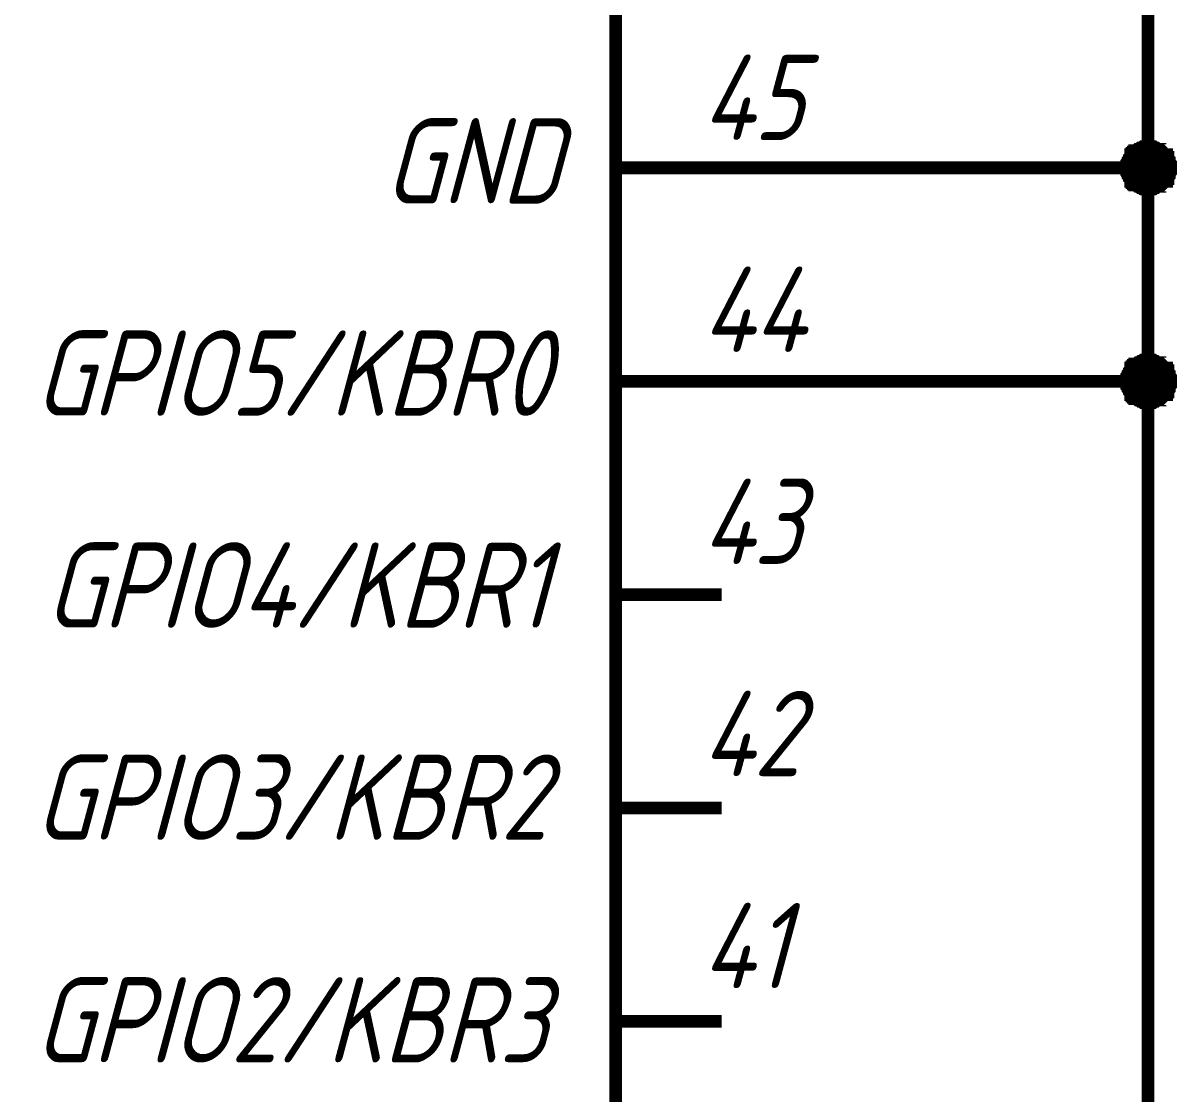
# Paper-space layout 'Layout1' of a CAD drawing. Extents: x -1 to 840, y -1 to 593.
# Drawn here: x 629.32 to 656.38, y 354.28 to 379.38 of the extents above; entities that cross this region are included whole.
import ezdxf

# ---------------------------------------------------------------- set-up
doc = ezdxf.new("R2010")
doc.units = 0
doc.header["$MEASUREMENT"] = 0
doc.layers.add('Sheet', color=255, linetype='CONTINUOUS')
doc.styles.add('GOST type A0', font='', dxfattribs={"oblique": 15, "height": 3.5})
doc.styles.get('GOST type A0').set_extended_font_data('GOST type A')

psp = doc.layouts.get("Layout1")

# ---------------------------------------------------------------- linework, layer by layer
at = {"layer": 'Sheet', "color": 7, "const_width": 0.3}
psp.add_lwpolyline([(585.728, 496.002), (643.213, 496.002), (643.213, 321.002), (585.728, 321.002), (585.728, 496.002)], close=True, dxfattribs=at)
at = {"layer": 'Sheet', "color": 7}
for points, const_width in [([(645.698, 380.993), (655.698, 380.993), (655.698, 375.991)], 0.3), ([(655.201, 375.991), (655.201, 376.022), (655.201, 376.053), (655.201, 376.053), (655.201, 376.084), (655.201, 376.115), (655.232, 376.146), (655.232, 376.177), (655.232, 376.177), (655.263, 376.208), (655.263, 376.239), (655.263, 376.239), (655.294, 376.27), (655.294, 376.301), (655.325, 376.301), (655.325, 376.333), (655.356, 376.333), (655.356, 376.364), (655.387, 376.364), (655.387, 376.395), (655.418, 376.395), (655.449, 376.426), (655.449, 376.426), (655.48, 376.426), (655.511, 376.457), (655.511, 376.457), (655.542, 376.457), (655.574, 376.488), (655.605, 376.488), (655.636, 376.488), (655.636, 376.488), (655.667, 376.488), (655.698, 376.488)], 0.3), ([(655.201, 375.991), (655.201, 376.022), (655.201, 376.053), (655.201, 376.053), (655.201, 376.084), (655.201, 376.115), (655.232, 376.146), (655.232, 376.177), (655.232, 376.177), (655.263, 376.208), (655.263, 376.239), (655.263, 376.239), (655.294, 376.27), (655.294, 376.301), (655.325, 376.301), (655.325, 376.333), (655.356, 376.333), (655.356, 376.364), (655.387, 376.364), (655.387, 376.395), (655.418, 376.395), (655.449, 376.426), (655.449, 376.426), (655.48, 376.426), (655.511, 376.457), (655.511, 376.457), (655.542, 376.457), (655.574, 376.488), (655.605, 376.488), (655.636, 376.488), (655.636, 376.488), (655.667, 376.488), (655.698, 376.488)], 0.3), ([(655.201, 375.991), (655.201, 376.022), (655.201, 376.053), (655.201, 376.053), (655.201, 376.084), (655.201, 376.115), (655.232, 376.146), (655.232, 376.177), (655.232, 376.177), (655.263, 376.208), (655.263, 376.239), (655.263, 376.239), (655.294, 376.27), (655.294, 376.301), (655.325, 376.301), (655.325, 376.333), (655.356, 376.333), (655.356, 376.364), (655.387, 376.364), (655.387, 376.395), (655.418, 376.395), (655.449, 376.426), (655.449, 376.426), (655.48, 376.426), (655.511, 376.457), (655.511, 376.457), (655.542, 376.457), (655.574, 376.488), (655.605, 376.488), (655.636, 376.488), (655.636, 376.488), (655.667, 376.488), (655.698, 376.488)], 0.3), ([(655.201, 375.991), (655.201, 376.022), (655.201, 376.053), (655.201, 376.053), (655.201, 376.084), (655.201, 376.115), (655.232, 376.146), (655.232, 376.177), (655.232, 376.177), (655.263, 376.208), (655.263, 376.239), (655.263, 376.239), (655.294, 376.27), (655.294, 376.301), (655.325, 376.301), (655.325, 376.333), (655.356, 376.333), (655.356, 376.364), (655.387, 376.364), (655.387, 376.395), (655.418, 376.395), (655.449, 376.426), (655.449, 376.426), (655.48, 376.426), (655.511, 376.457), (655.511, 376.457), (655.542, 376.457), (655.574, 376.488), (655.605, 376.488), (655.636, 376.488), (655.636, 376.488), (655.667, 376.488), (655.698, 376.488)], 0.3), ([(655.698, 376.488), (655.698, 376.488)], 0.3), ([(655.698, 376.488), (655.729, 376.488), (655.76, 376.488), (655.76, 376.488), (655.791, 376.488), (655.822, 376.488), (655.853, 376.457), (655.884, 376.457), (655.884, 376.457), (655.915, 376.426), (655.946, 376.426), (655.977, 376.426), (655.977, 376.395), (656.008, 376.395), (656.039, 376.364), (656.039, 376.364), (656.07, 376.333), (656.07, 376.333), (656.101, 376.301), (656.133, 376.301), (656.133, 376.27), (656.133, 376.239), (656.164, 376.239), (656.164, 376.208), (656.195, 376.177), (656.195, 376.177), (656.195, 376.146), (656.195, 376.115), (656.226, 376.084), (656.226, 376.053), (656.226, 376.053), (656.226, 376.022), (656.226, 375.991)], 0.3), ([(655.698, 376.488), (655.698, 376.488)], 0.3), ([(655.698, 376.488), (655.729, 376.488), (655.76, 376.488), (655.76, 376.488), (655.791, 376.488), (655.822, 376.488), (655.853, 376.457), (655.884, 376.457), (655.884, 376.457), (655.915, 376.426), (655.946, 376.426), (655.977, 376.426), (655.977, 376.395), (656.008, 376.395), (656.039, 376.364), (656.039, 376.364), (656.07, 376.333), (656.07, 376.333), (656.101, 376.301), (656.133, 376.301), (656.133, 376.27), (656.133, 376.239), (656.164, 376.239), (656.164, 376.208), (656.195, 376.177), (656.195, 376.177), (656.195, 376.146), (656.195, 376.115), (656.226, 376.084), (656.226, 376.053), (656.226, 376.053), (656.226, 376.022), (656.226, 375.991)], 0.3), ([(655.698, 376.488), (655.698, 376.488)], 0.3), ([(655.698, 376.488), (655.729, 376.488), (655.76, 376.488), (655.76, 376.488), (655.791, 376.488), (655.822, 376.488), (655.853, 376.457), (655.884, 376.457), (655.884, 376.457), (655.915, 376.426), (655.946, 376.426), (655.977, 376.426), (655.977, 376.395), (656.008, 376.395), (656.039, 376.364), (656.039, 376.364), (656.07, 376.333), (656.07, 376.333), (656.101, 376.301), (656.133, 376.301), (656.133, 376.27), (656.133, 376.239), (656.164, 376.239), (656.164, 376.208), (656.195, 376.177), (656.195, 376.177), (656.195, 376.146), (656.195, 376.115), (656.226, 376.084), (656.226, 376.053), (656.226, 376.053), (656.226, 376.022), (656.226, 375.991)], 0.3), ([(655.698, 376.488), (655.698, 376.488)], 0.3), ([(655.698, 376.488), (655.729, 376.488), (655.76, 376.488), (655.76, 376.488), (655.791, 376.488), (655.822, 376.488), (655.853, 376.457), (655.884, 376.457), (655.884, 376.457), (655.915, 376.426), (655.946, 376.426), (655.977, 376.426), (655.977, 376.395), (656.008, 376.395), (656.039, 376.364), (656.039, 376.364), (656.07, 376.333), (656.07, 376.333), (656.101, 376.301), (656.133, 376.301), (656.133, 376.27), (656.133, 376.239), (656.164, 376.239), (656.164, 376.208), (656.195, 376.177), (656.195, 376.177), (656.195, 376.146), (656.195, 376.115), (656.226, 376.084), (656.226, 376.053), (656.226, 376.053), (656.226, 376.022), (656.226, 375.991)], 0.3), ([(655.201, 375.991), (655.201, 376.022), (655.201, 376.053), (655.201, 376.053), (655.201, 376.084), (655.201, 376.115), (655.232, 376.146), (655.232, 376.177), (655.232, 376.177), (655.263, 376.208), (655.263, 376.239), (655.263, 376.239), (655.294, 376.27), (655.294, 376.301), (655.325, 376.301), (655.325, 376.333), (655.356, 376.333), (655.356, 376.364), (655.387, 376.364), (655.387, 376.395), (655.418, 376.395), (655.449, 376.426), (655.449, 376.426), (655.48, 376.426), (655.511, 376.457), (655.511, 376.457), (655.542, 376.457), (655.574, 376.488), (655.605, 376.488), (655.636, 376.488), (655.636, 376.488), (655.667, 376.488), (655.698, 376.488)], 0.0991), ([(655.201, 375.991), (655.201, 376.022), (655.201, 376.053), (655.201, 376.053), (655.201, 376.084), (655.201, 376.115), (655.232, 376.146), (655.232, 376.177), (655.232, 376.177), (655.263, 376.208), (655.263, 376.239), (655.263, 376.239), (655.294, 376.27), (655.294, 376.301), (655.325, 376.301), (655.325, 376.333), (655.356, 376.333), (655.356, 376.364), (655.387, 376.364), (655.387, 376.395), (655.418, 376.395), (655.449, 376.426), (655.449, 376.426), (655.48, 376.426), (655.511, 376.457), (655.511, 376.457), (655.542, 376.457), (655.574, 376.488), (655.605, 376.488), (655.636, 376.488), (655.636, 376.488), (655.667, 376.488), (655.698, 376.488)], 0.0991), ([(655.201, 375.991), (655.201, 376.022), (655.201, 376.053), (655.201, 376.053), (655.201, 376.084), (655.201, 376.115), (655.232, 376.146), (655.232, 376.177), (655.232, 376.177), (655.263, 376.208), (655.263, 376.239), (655.263, 376.239), (655.294, 376.27), (655.294, 376.301), (655.325, 376.301), (655.325, 376.333), (655.356, 376.333), (655.356, 376.364), (655.387, 376.364), (655.387, 376.395), (655.418, 376.395), (655.449, 376.426), (655.449, 376.426), (655.48, 376.426), (655.511, 376.457), (655.511, 376.457), (655.542, 376.457), (655.574, 376.488), (655.605, 376.488), (655.636, 376.488), (655.636, 376.488), (655.667, 376.488), (655.698, 376.488)], 0.0991), ([(655.201, 375.991), (655.201, 376.022), (655.201, 376.053), (655.201, 376.053), (655.201, 376.084), (655.201, 376.115), (655.232, 376.146), (655.232, 376.177), (655.232, 376.177), (655.263, 376.208), (655.263, 376.239), (655.263, 376.239), (655.294, 376.27), (655.294, 376.301), (655.325, 376.301), (655.325, 376.333), (655.356, 376.333), (655.356, 376.364), (655.387, 376.364), (655.387, 376.395), (655.418, 376.395), (655.449, 376.426), (655.449, 376.426), (655.48, 376.426), (655.511, 376.457), (655.511, 376.457), (655.542, 376.457), (655.574, 376.488), (655.605, 376.488), (655.636, 376.488), (655.636, 376.488), (655.667, 376.488), (655.698, 376.488)], 0.0991), ([(655.698, 376.488), (655.698, 376.488)], 0.0991), ([(655.698, 376.488), (655.729, 376.488), (655.76, 376.488), (655.76, 376.488), (655.791, 376.488), (655.822, 376.488), (655.853, 376.457), (655.884, 376.457), (655.884, 376.457), (655.915, 376.426), (655.946, 376.426), (655.977, 376.426), (655.977, 376.395), (656.008, 376.395), (656.039, 376.364), (656.039, 376.364), (656.07, 376.333), (656.07, 376.333), (656.101, 376.301), (656.133, 376.301), (656.133, 376.27), (656.133, 376.239), (656.164, 376.239), (656.164, 376.208), (656.195, 376.177), (656.195, 376.177), (656.195, 376.146), (656.195, 376.115), (656.226, 376.084), (656.226, 376.053), (656.226, 376.053), (656.226, 376.022), (656.226, 375.991)], 0.0991), ([(655.698, 376.488), (655.698, 376.488)], 0.0991), ([(655.698, 376.488), (655.729, 376.488), (655.76, 376.488), (655.76, 376.488), (655.791, 376.488), (655.822, 376.488), (655.853, 376.457), (655.884, 376.457), (655.884, 376.457), (655.915, 376.426), (655.946, 376.426), (655.977, 376.426), (655.977, 376.395), (656.008, 376.395), (656.039, 376.364), (656.039, 376.364), (656.07, 376.333), (656.07, 376.333), (656.101, 376.301), (656.133, 376.301), (656.133, 376.27), (656.133, 376.239), (656.164, 376.239), (656.164, 376.208), (656.195, 376.177), (656.195, 376.177), (656.195, 376.146), (656.195, 376.115), (656.226, 376.084), (656.226, 376.053), (656.226, 376.053), (656.226, 376.022), (656.226, 375.991)], 0.0991), ([(655.698, 376.488), (655.698, 376.488)], 0.0991), ([(655.698, 376.488), (655.729, 376.488), (655.76, 376.488), (655.76, 376.488), (655.791, 376.488), (655.822, 376.488), (655.853, 376.457), (655.884, 376.457), (655.884, 376.457), (655.915, 376.426), (655.946, 376.426), (655.977, 376.426), (655.977, 376.395), (656.008, 376.395), (656.039, 376.364), (656.039, 376.364), (656.07, 376.333), (656.07, 376.333), (656.101, 376.301), (656.133, 376.301), (656.133, 376.27), (656.133, 376.239), (656.164, 376.239), (656.164, 376.208), (656.195, 376.177), (656.195, 376.177), (656.195, 376.146), (656.195, 376.115), (656.226, 376.084), (656.226, 376.053), (656.226, 376.053), (656.226, 376.022), (656.226, 375.991)], 0.0991), ([(655.698, 376.488), (655.698, 376.488)], 0.0991), ([(655.698, 376.488), (655.729, 376.488), (655.76, 376.488), (655.76, 376.488), (655.791, 376.488), (655.822, 376.488), (655.853, 376.457), (655.884, 376.457), (655.884, 376.457), (655.915, 376.426), (655.946, 376.426), (655.977, 376.426), (655.977, 376.395), (656.008, 376.395), (656.039, 376.364), (656.039, 376.364), (656.07, 376.333), (656.07, 376.333), (656.101, 376.301), (656.133, 376.301), (656.133, 376.27), (656.133, 376.239), (656.164, 376.239), (656.164, 376.208), (656.195, 376.177), (656.195, 376.177), (656.195, 376.146), (656.195, 376.115), (656.226, 376.084), (656.226, 376.053), (656.226, 376.053), (656.226, 376.022), (656.226, 375.991)], 0.0991), ([(643.213, 375.991), (645.698, 375.991)], 0.3), ([(655.698, 370.989), (655.698, 375.991), (645.698, 375.991)], 0.3), ([(655.698, 375.494), (655.667, 375.494), (655.636, 375.494), (655.636, 375.494), (655.605, 375.494), (655.574, 375.494), (655.542, 375.525), (655.511, 375.525), (655.511, 375.525), (655.48, 375.556), (655.449, 375.556), (655.449, 375.556), (655.418, 375.587), (655.387, 375.587), (655.387, 375.618), (655.356, 375.618), (655.356, 375.649), (655.325, 375.649), (655.325, 375.68), (655.294, 375.68), (655.294, 375.711), (655.263, 375.742), (655.263, 375.742), (655.263, 375.773), (655.232, 375.804), (655.232, 375.804), (655.232, 375.835), (655.201, 375.867), (655.201, 375.898), (655.201, 375.929), (655.201, 375.929), (655.201, 375.96), (655.201, 375.991)], 0.3), ([(655.201, 375.991), (655.201, 375.991)], 0.3), ([(655.698, 375.494), (655.667, 375.494), (655.636, 375.494), (655.636, 375.494), (655.605, 375.494), (655.574, 375.494), (655.542, 375.525), (655.511, 375.525), (655.511, 375.525), (655.48, 375.556), (655.449, 375.556), (655.449, 375.556), (655.418, 375.587), (655.387, 375.587), (655.387, 375.618), (655.356, 375.618), (655.356, 375.649), (655.325, 375.649), (655.325, 375.68), (655.294, 375.68), (655.294, 375.711), (655.263, 375.742), (655.263, 375.742), (655.263, 375.773), (655.232, 375.804), (655.232, 375.804), (655.232, 375.835), (655.201, 375.867), (655.201, 375.898), (655.201, 375.929), (655.201, 375.929), (655.201, 375.96), (655.201, 375.991)], 0.3), ([(655.201, 375.991), (655.201, 375.991)], 0.3), ([(655.698, 375.494), (655.667, 375.494), (655.636, 375.494), (655.636, 375.494), (655.605, 375.494), (655.574, 375.494), (655.542, 375.525), (655.511, 375.525), (655.511, 375.525), (655.48, 375.556), (655.449, 375.556), (655.449, 375.556), (655.418, 375.587), (655.387, 375.587), (655.387, 375.618), (655.356, 375.618), (655.356, 375.649), (655.325, 375.649), (655.325, 375.68), (655.294, 375.68), (655.294, 375.711), (655.263, 375.742), (655.263, 375.742), (655.263, 375.773), (655.232, 375.804), (655.232, 375.804), (655.232, 375.835), (655.201, 375.867), (655.201, 375.898), (655.201, 375.929), (655.201, 375.929), (655.201, 375.96), (655.201, 375.991)], 0.3), ([(655.201, 375.991), (655.201, 375.991)], 0.3), ([(655.698, 375.494), (655.667, 375.494), (655.636, 375.494), (655.636, 375.494), (655.605, 375.494), (655.574, 375.494), (655.542, 375.525), (655.511, 375.525), (655.511, 375.525), (655.48, 375.556), (655.449, 375.556), (655.449, 375.556), (655.418, 375.587), (655.387, 375.587), (655.387, 375.618), (655.356, 375.618), (655.356, 375.649), (655.325, 375.649), (655.325, 375.68), (655.294, 375.68), (655.294, 375.711), (655.263, 375.742), (655.263, 375.742), (655.263, 375.773), (655.232, 375.804), (655.232, 375.804), (655.232, 375.835), (655.201, 375.867), (655.201, 375.898), (655.201, 375.929), (655.201, 375.929), (655.201, 375.96), (655.201, 375.991)], 0.3), ([(655.201, 375.991), (655.201, 375.991)], 0.3), ([(656.226, 375.991), (656.226, 375.96), (656.226, 375.929), (656.226, 375.929), (656.226, 375.898), (656.195, 375.867), (656.195, 375.835), (656.195, 375.804), (656.195, 375.804), (656.164, 375.773), (656.164, 375.742), (656.133, 375.742), (656.133, 375.711), (656.133, 375.68), (656.101, 375.68), (656.07, 375.649), (656.07, 375.649), (656.039, 375.618), (656.039, 375.618), (656.008, 375.587), (655.977, 375.587), (655.977, 375.556), (655.946, 375.556), (655.915, 375.556), (655.884, 375.525), (655.884, 375.525), (655.853, 375.525), (655.822, 375.494), (655.791, 375.494), (655.76, 375.494), (655.76, 375.494), (655.729, 375.494), (655.698, 375.494)], 0.3), ([(656.226, 375.991), (656.226, 375.96), (656.226, 375.929), (656.226, 375.929), (656.226, 375.898), (656.195, 375.867), (656.195, 375.835), (656.195, 375.804), (656.195, 375.804), (656.164, 375.773), (656.164, 375.742), (656.133, 375.742), (656.133, 375.711), (656.133, 375.68), (656.101, 375.68), (656.07, 375.649), (656.07, 375.649), (656.039, 375.618), (656.039, 375.618), (656.008, 375.587), (655.977, 375.587), (655.977, 375.556), (655.946, 375.556), (655.915, 375.556), (655.884, 375.525), (655.884, 375.525), (655.853, 375.525), (655.822, 375.494), (655.791, 375.494), (655.76, 375.494), (655.76, 375.494), (655.729, 375.494), (655.698, 375.494)], 0.3), ([(656.226, 375.991), (656.226, 375.96), (656.226, 375.929), (656.226, 375.929), (656.226, 375.898), (656.195, 375.867), (656.195, 375.835), (656.195, 375.804), (656.195, 375.804), (656.164, 375.773), (656.164, 375.742), (656.133, 375.742), (656.133, 375.711), (656.133, 375.68), (656.101, 375.68), (656.07, 375.649), (656.07, 375.649), (656.039, 375.618), (656.039, 375.618), (656.008, 375.587), (655.977, 375.587), (655.977, 375.556), (655.946, 375.556), (655.915, 375.556), (655.884, 375.525), (655.884, 375.525), (655.853, 375.525), (655.822, 375.494), (655.791, 375.494), (655.76, 375.494), (655.76, 375.494), (655.729, 375.494), (655.698, 375.494)], 0.3), ([(656.226, 375.991), (656.226, 375.96), (656.226, 375.929), (656.226, 375.929), (656.226, 375.898), (656.195, 375.867), (656.195, 375.835), (656.195, 375.804), (656.195, 375.804), (656.164, 375.773), (656.164, 375.742), (656.133, 375.742), (656.133, 375.711), (656.133, 375.68), (656.101, 375.68), (656.07, 375.649), (656.07, 375.649), (656.039, 375.618), (656.039, 375.618), (656.008, 375.587), (655.977, 375.587), (655.977, 375.556), (655.946, 375.556), (655.915, 375.556), (655.884, 375.525), (655.884, 375.525), (655.853, 375.525), (655.822, 375.494), (655.791, 375.494), (655.76, 375.494), (655.76, 375.494), (655.729, 375.494), (655.698, 375.494)], 0.3), ([(656.226, 375.991), (656.226, 375.991), (656.226, 375.991), (656.226, 375.991), (656.226, 375.991), (656.226, 375.991), (656.226, 375.991), (656.226, 375.991), (656.226, 375.991), (656.226, 375.991), (656.226, 375.991), (656.226, 375.991), (656.226, 375.991), (656.226, 375.991), (656.226, 375.991), (656.226, 375.991), (656.226, 375.991), (656.226, 375.991), (656.226, 375.991), (656.226, 375.991), (656.226, 375.991), (656.226, 375.991), (656.226, 375.991), (656.226, 375.991), (656.226, 375.991), (656.226, 375.991), (656.226, 375.991), (656.226, 375.991), (656.226, 375.991), (656.226, 375.991), (656.226, 375.991), (656.226, 375.991), (656.226, 375.991)], 0.3), ([(656.226, 375.991), (656.226, 375.991)], 0.3), ([(656.226, 375.991), (656.226, 375.991), (656.226, 375.991), (656.226, 375.991), (656.226, 375.991), (656.226, 375.991), (656.226, 375.991), (656.226, 375.991), (656.226, 375.991), (656.226, 375.991), (656.226, 375.991), (656.226, 375.991), (656.226, 375.991), (656.226, 375.991), (656.226, 375.991), (656.226, 375.991), (656.226, 375.991), (656.226, 375.991), (656.226, 375.991), (656.226, 375.991), (656.226, 375.991), (656.226, 375.991), (656.226, 375.991), (656.226, 375.991), (656.226, 375.991), (656.226, 375.991), (656.226, 375.991), (656.226, 375.991), (656.226, 375.991), (656.226, 375.991), (656.226, 375.991), (656.226, 375.991), (656.226, 375.991)], 0.3), ([(656.226, 375.991), (656.226, 375.991)], 0.3), ([(656.226, 375.991), (656.226, 375.991), (656.226, 375.991), (656.226, 375.991), (656.226, 375.991), (656.226, 375.991), (656.226, 375.991), (656.226, 375.991), (656.226, 375.991), (656.226, 375.991), (656.226, 375.991), (656.226, 375.991), (656.226, 375.991), (656.226, 375.991), (656.226, 375.991), (656.226, 375.991), (656.226, 375.991), (656.226, 375.991), (656.226, 375.991), (656.226, 375.991), (656.226, 375.991), (656.226, 375.991), (656.226, 375.991), (656.226, 375.991), (656.226, 375.991), (656.226, 375.991), (656.226, 375.991), (656.226, 375.991), (656.226, 375.991), (656.226, 375.991), (656.226, 375.991), (656.226, 375.991), (656.226, 375.991)], 0.3), ([(656.226, 375.991), (656.226, 375.991)], 0.3), ([(656.226, 375.991), (656.226, 375.991), (656.226, 375.991), (656.226, 375.991), (656.226, 375.991), (656.226, 375.991), (656.226, 375.991), (656.226, 375.991), (656.226, 375.991), (656.226, 375.991), (656.226, 375.991), (656.226, 375.991), (656.226, 375.991), (656.226, 375.991), (656.226, 375.991), (656.226, 375.991), (656.226, 375.991), (656.226, 375.991), (656.226, 375.991), (656.226, 375.991), (656.226, 375.991), (656.226, 375.991), (656.226, 375.991), (656.226, 375.991), (656.226, 375.991), (656.226, 375.991), (656.226, 375.991), (656.226, 375.991), (656.226, 375.991), (656.226, 375.991), (656.226, 375.991), (656.226, 375.991), (656.226, 375.991)], 0.3), ([(656.226, 375.991), (656.226, 375.991)], 0.3), ([(655.698, 375.494), (655.667, 375.494), (655.636, 375.494), (655.636, 375.494), (655.605, 375.494), (655.574, 375.494), (655.542, 375.525), (655.511, 375.525), (655.511, 375.525), (655.48, 375.556), (655.449, 375.556), (655.449, 375.556), (655.418, 375.587), (655.387, 375.587), (655.387, 375.618), (655.356, 375.618), (655.356, 375.649), (655.325, 375.649), (655.325, 375.68), (655.294, 375.68), (655.294, 375.711), (655.263, 375.742), (655.263, 375.742), (655.263, 375.773), (655.232, 375.804), (655.232, 375.804), (655.232, 375.835), (655.201, 375.867), (655.201, 375.898), (655.201, 375.929), (655.201, 375.929), (655.201, 375.96), (655.201, 375.991)], 0.0991), ([(655.201, 375.991), (655.201, 375.991)], 0.0991), ([(655.698, 375.494), (655.667, 375.494), (655.636, 375.494), (655.636, 375.494), (655.605, 375.494), (655.574, 375.494), (655.542, 375.525), (655.511, 375.525), (655.511, 375.525), (655.48, 375.556), (655.449, 375.556), (655.449, 375.556), (655.418, 375.587), (655.387, 375.587), (655.387, 375.618), (655.356, 375.618), (655.356, 375.649), (655.325, 375.649), (655.325, 375.68), (655.294, 375.68), (655.294, 375.711), (655.263, 375.742), (655.263, 375.742), (655.263, 375.773), (655.232, 375.804), (655.232, 375.804), (655.232, 375.835), (655.201, 375.867), (655.201, 375.898), (655.201, 375.929), (655.201, 375.929), (655.201, 375.96), (655.201, 375.991)], 0.0991), ([(655.201, 375.991), (655.201, 375.991)], 0.0991), ([(655.698, 375.494), (655.667, 375.494), (655.636, 375.494), (655.636, 375.494), (655.605, 375.494), (655.574, 375.494), (655.542, 375.525), (655.511, 375.525), (655.511, 375.525), (655.48, 375.556), (655.449, 375.556), (655.449, 375.556), (655.418, 375.587), (655.387, 375.587), (655.387, 375.618), (655.356, 375.618), (655.356, 375.649), (655.325, 375.649), (655.325, 375.68), (655.294, 375.68), (655.294, 375.711), (655.263, 375.742), (655.263, 375.742), (655.263, 375.773), (655.232, 375.804), (655.232, 375.804), (655.232, 375.835), (655.201, 375.867), (655.201, 375.898), (655.201, 375.929), (655.201, 375.929), (655.201, 375.96), (655.201, 375.991)], 0.0991), ([(655.201, 375.991), (655.201, 375.991)], 0.0991), ([(655.698, 375.494), (655.667, 375.494), (655.636, 375.494), (655.636, 375.494), (655.605, 375.494), (655.574, 375.494), (655.542, 375.525), (655.511, 375.525), (655.511, 375.525), (655.48, 375.556), (655.449, 375.556), (655.449, 375.556), (655.418, 375.587), (655.387, 375.587), (655.387, 375.618), (655.356, 375.618), (655.356, 375.649), (655.325, 375.649), (655.325, 375.68), (655.294, 375.68), (655.294, 375.711), (655.263, 375.742), (655.263, 375.742), (655.263, 375.773), (655.232, 375.804), (655.232, 375.804), (655.232, 375.835), (655.201, 375.867), (655.201, 375.898), (655.201, 375.929), (655.201, 375.929), (655.201, 375.96), (655.201, 375.991)], 0.0991), ([(655.201, 375.991), (655.201, 375.991)], 0.0991), ([(656.226, 375.991), (656.226, 375.96), (656.226, 375.929), (656.226, 375.929), (656.226, 375.898), (656.195, 375.867), (656.195, 375.835), (656.195, 375.804), (656.195, 375.804), (656.164, 375.773), (656.164, 375.742), (656.133, 375.742), (656.133, 375.711), (656.133, 375.68), (656.101, 375.68), (656.07, 375.649), (656.07, 375.649), (656.039, 375.618), (656.039, 375.618), (656.008, 375.587), (655.977, 375.587), (655.977, 375.556), (655.946, 375.556), (655.915, 375.556), (655.884, 375.525), (655.884, 375.525), (655.853, 375.525), (655.822, 375.494), (655.791, 375.494), (655.76, 375.494), (655.76, 375.494), (655.729, 375.494), (655.698, 375.494)], 0.0991), ([(656.226, 375.991), (656.226, 375.96), (656.226, 375.929), (656.226, 375.929), (656.226, 375.898), (656.195, 375.867), (656.195, 375.835), (656.195, 375.804), (656.195, 375.804), (656.164, 375.773), (656.164, 375.742), (656.133, 375.742), (656.133, 375.711), (656.133, 375.68), (656.101, 375.68), (656.07, 375.649), (656.07, 375.649), (656.039, 375.618), (656.039, 375.618), (656.008, 375.587), (655.977, 375.587), (655.977, 375.556), (655.946, 375.556), (655.915, 375.556), (655.884, 375.525), (655.884, 375.525), (655.853, 375.525), (655.822, 375.494), (655.791, 375.494), (655.76, 375.494), (655.76, 375.494), (655.729, 375.494), (655.698, 375.494)], 0.0991), ([(656.226, 375.991), (656.226, 375.96), (656.226, 375.929), (656.226, 375.929), (656.226, 375.898), (656.195, 375.867), (656.195, 375.835), (656.195, 375.804), (656.195, 375.804), (656.164, 375.773), (656.164, 375.742), (656.133, 375.742), (656.133, 375.711), (656.133, 375.68), (656.101, 375.68), (656.07, 375.649), (656.07, 375.649), (656.039, 375.618), (656.039, 375.618), (656.008, 375.587), (655.977, 375.587), (655.977, 375.556), (655.946, 375.556), (655.915, 375.556), (655.884, 375.525), (655.884, 375.525), (655.853, 375.525), (655.822, 375.494), (655.791, 375.494), (655.76, 375.494), (655.76, 375.494), (655.729, 375.494), (655.698, 375.494)], 0.0991), ([(656.226, 375.991), (656.226, 375.96), (656.226, 375.929), (656.226, 375.929), (656.226, 375.898), (656.195, 375.867), (656.195, 375.835), (656.195, 375.804), (656.195, 375.804), (656.164, 375.773), (656.164, 375.742), (656.133, 375.742), (656.133, 375.711), (656.133, 375.68), (656.101, 375.68), (656.07, 375.649), (656.07, 375.649), (656.039, 375.618), (656.039, 375.618), (656.008, 375.587), (655.977, 375.587), (655.977, 375.556), (655.946, 375.556), (655.915, 375.556), (655.884, 375.525), (655.884, 375.525), (655.853, 375.525), (655.822, 375.494), (655.791, 375.494), (655.76, 375.494), (655.76, 375.494), (655.729, 375.494), (655.698, 375.494)], 0.0991), ([(656.226, 375.991), (656.226, 375.991), (656.226, 375.991), (656.226, 375.991), (656.226, 375.991), (656.226, 375.991), (656.226, 375.991), (656.226, 375.991), (656.226, 375.991), (656.226, 375.991), (656.226, 375.991), (656.226, 375.991), (656.226, 375.991), (656.226, 375.991), (656.226, 375.991), (656.226, 375.991), (656.226, 375.991), (656.226, 375.991), (656.226, 375.991), (656.226, 375.991), (656.226, 375.991), (656.226, 375.991), (656.226, 375.991), (656.226, 375.991), (656.226, 375.991), (656.226, 375.991), (656.226, 375.991), (656.226, 375.991), (656.226, 375.991), (656.226, 375.991), (656.226, 375.991), (656.226, 375.991), (656.226, 375.991)], 0.0991), ([(656.226, 375.991), (656.226, 375.991)], 0.0991), ([(656.226, 375.991), (656.226, 375.991), (656.226, 375.991), (656.226, 375.991), (656.226, 375.991), (656.226, 375.991), (656.226, 375.991), (656.226, 375.991), (656.226, 375.991), (656.226, 375.991), (656.226, 375.991), (656.226, 375.991), (656.226, 375.991), (656.226, 375.991), (656.226, 375.991), (656.226, 375.991), (656.226, 375.991), (656.226, 375.991), (656.226, 375.991), (656.226, 375.991), (656.226, 375.991), (656.226, 375.991), (656.226, 375.991), (656.226, 375.991), (656.226, 375.991), (656.226, 375.991), (656.226, 375.991), (656.226, 375.991), (656.226, 375.991), (656.226, 375.991), (656.226, 375.991), (656.226, 375.991), (656.226, 375.991)], 0.0991), ([(656.226, 375.991), (656.226, 375.991)], 0.0991), ([(656.226, 375.991), (656.226, 375.991), (656.226, 375.991), (656.226, 375.991), (656.226, 375.991), (656.226, 375.991), (656.226, 375.991), (656.226, 375.991), (656.226, 375.991), (656.226, 375.991), (656.226, 375.991), (656.226, 375.991), (656.226, 375.991), (656.226, 375.991), (656.226, 375.991), (656.226, 375.991), (656.226, 375.991), (656.226, 375.991), (656.226, 375.991), (656.226, 375.991), (656.226, 375.991), (656.226, 375.991), (656.226, 375.991), (656.226, 375.991), (656.226, 375.991), (656.226, 375.991), (656.226, 375.991), (656.226, 375.991), (656.226, 375.991), (656.226, 375.991), (656.226, 375.991), (656.226, 375.991), (656.226, 375.991)], 0.0991), ([(656.226, 375.991), (656.226, 375.991)], 0.0991), ([(656.226, 375.991), (656.226, 375.991), (656.226, 375.991), (656.226, 375.991), (656.226, 375.991), (656.226, 375.991), (656.226, 375.991), (656.226, 375.991), (656.226, 375.991), (656.226, 375.991), (656.226, 375.991), (656.226, 375.991), (656.226, 375.991), (656.226, 375.991), (656.226, 375.991), (656.226, 375.991), (656.226, 375.991), (656.226, 375.991), (656.226, 375.991), (656.226, 375.991), (656.226, 375.991), (656.226, 375.991), (656.226, 375.991), (656.226, 375.991), (656.226, 375.991), (656.226, 375.991), (656.226, 375.991), (656.226, 375.991), (656.226, 375.991), (656.226, 375.991), (656.226, 375.991), (656.226, 375.991), (656.226, 375.991)], 0.0991), ([(656.226, 375.991), (656.226, 375.991)], 0.0991), ([(655.201, 370.989), (655.201, 371.02), (655.201, 371.051), (655.201, 371.051), (655.201, 371.082), (655.201, 371.113), (655.232, 371.144), (655.232, 371.175), (655.232, 371.175), (655.263, 371.207), (655.263, 371.238), (655.263, 371.238), (655.294, 371.269), (655.294, 371.3), (655.325, 371.3), (655.325, 371.331), (655.356, 371.331), (655.356, 371.362), (655.387, 371.362), (655.387, 371.393), (655.418, 371.393), (655.449, 371.424), (655.449, 371.424), (655.48, 371.424), (655.511, 371.455), (655.511, 371.455), (655.542, 371.455), (655.574, 371.486), (655.605, 371.486), (655.636, 371.486), (655.636, 371.486), (655.667, 371.486), (655.698, 371.486)], 0.3), ([(655.201, 370.989), (655.201, 371.02), (655.201, 371.051), (655.201, 371.051), (655.201, 371.082), (655.201, 371.113), (655.232, 371.144), (655.232, 371.175), (655.232, 371.175), (655.263, 371.207), (655.263, 371.238), (655.263, 371.238), (655.294, 371.269), (655.294, 371.3), (655.325, 371.3), (655.325, 371.331), (655.356, 371.331), (655.356, 371.362), (655.387, 371.362), (655.387, 371.393), (655.418, 371.393), (655.449, 371.424), (655.449, 371.424), (655.48, 371.424), (655.511, 371.455), (655.511, 371.455), (655.542, 371.455), (655.574, 371.486), (655.605, 371.486), (655.636, 371.486), (655.636, 371.486), (655.667, 371.486), (655.698, 371.486)], 0.3), ([(655.201, 370.989), (655.201, 371.02), (655.201, 371.051), (655.201, 371.051), (655.201, 371.082), (655.201, 371.113), (655.232, 371.144), (655.232, 371.175), (655.232, 371.175), (655.263, 371.207), (655.263, 371.238), (655.263, 371.238), (655.294, 371.269), (655.294, 371.3), (655.325, 371.3), (655.325, 371.331), (655.356, 371.331), (655.356, 371.362), (655.387, 371.362), (655.387, 371.393), (655.418, 371.393), (655.449, 371.424), (655.449, 371.424), (655.48, 371.424), (655.511, 371.455), (655.511, 371.455), (655.542, 371.455), (655.574, 371.486), (655.605, 371.486), (655.636, 371.486), (655.636, 371.486), (655.667, 371.486), (655.698, 371.486)], 0.3), ([(655.201, 370.989), (655.201, 371.02), (655.201, 371.051), (655.201, 371.051), (655.201, 371.082), (655.201, 371.113), (655.232, 371.144), (655.232, 371.175), (655.232, 371.175), (655.263, 371.207), (655.263, 371.238), (655.263, 371.238), (655.294, 371.269), (655.294, 371.3), (655.325, 371.3), (655.325, 371.331), (655.356, 371.331), (655.356, 371.362), (655.387, 371.362), (655.387, 371.393), (655.418, 371.393), (655.449, 371.424), (655.449, 371.424), (655.48, 371.424), (655.511, 371.455), (655.511, 371.455), (655.542, 371.455), (655.574, 371.486), (655.605, 371.486), (655.636, 371.486), (655.636, 371.486), (655.667, 371.486), (655.698, 371.486)], 0.3), ([(655.201, 370.989), (655.201, 371.02), (655.201, 371.051), (655.201, 371.051), (655.201, 371.082), (655.201, 371.113), (655.232, 371.144), (655.232, 371.175), (655.232, 371.175), (655.263, 371.207), (655.263, 371.238), (655.263, 371.238), (655.294, 371.269), (655.294, 371.3), (655.325, 371.3), (655.325, 371.331), (655.356, 371.331), (655.356, 371.362), (655.387, 371.362), (655.387, 371.393), (655.418, 371.393), (655.449, 371.424), (655.449, 371.424), (655.48, 371.424), (655.511, 371.455), (655.511, 371.455), (655.542, 371.455), (655.574, 371.486), (655.605, 371.486), (655.636, 371.486), (655.636, 371.486), (655.667, 371.486), (655.698, 371.486)], 0.0991), ([(655.201, 370.989), (655.201, 371.02), (655.201, 371.051), (655.201, 371.051), (655.201, 371.082), (655.201, 371.113), (655.232, 371.144), (655.232, 371.175), (655.232, 371.175), (655.263, 371.207), (655.263, 371.238), (655.263, 371.238), (655.294, 371.269), (655.294, 371.3), (655.325, 371.3), (655.325, 371.331), (655.356, 371.331), (655.356, 371.362), (655.387, 371.362), (655.387, 371.393), (655.418, 371.393), (655.449, 371.424), (655.449, 371.424), (655.48, 371.424), (655.511, 371.455), (655.511, 371.455), (655.542, 371.455), (655.574, 371.486), (655.605, 371.486), (655.636, 371.486), (655.636, 371.486), (655.667, 371.486), (655.698, 371.486)], 0.0991), ([(655.201, 370.989), (655.201, 371.02), (655.201, 371.051), (655.201, 371.051), (655.201, 371.082), (655.201, 371.113), (655.232, 371.144), (655.232, 371.175), (655.232, 371.175), (655.263, 371.207), (655.263, 371.238), (655.263, 371.238), (655.294, 371.269), (655.294, 371.3), (655.325, 371.3), (655.325, 371.331), (655.356, 371.331), (655.356, 371.362), (655.387, 371.362), (655.387, 371.393), (655.418, 371.393), (655.449, 371.424), (655.449, 371.424), (655.48, 371.424), (655.511, 371.455), (655.511, 371.455), (655.542, 371.455), (655.574, 371.486), (655.605, 371.486), (655.636, 371.486), (655.636, 371.486), (655.667, 371.486), (655.698, 371.486)], 0.0991), ([(655.201, 370.989), (655.201, 371.02), (655.201, 371.051), (655.201, 371.051), (655.201, 371.082), (655.201, 371.113), (655.232, 371.144), (655.232, 371.175), (655.232, 371.175), (655.263, 371.207), (655.263, 371.238), (655.263, 371.238), (655.294, 371.269), (655.294, 371.3), (655.325, 371.3), (655.325, 371.331), (655.356, 371.331), (655.356, 371.362), (655.387, 371.362), (655.387, 371.393), (655.418, 371.393), (655.449, 371.424), (655.449, 371.424), (655.48, 371.424), (655.511, 371.455), (655.511, 371.455), (655.542, 371.455), (655.574, 371.486), (655.605, 371.486), (655.636, 371.486), (655.636, 371.486), (655.667, 371.486), (655.698, 371.486)], 0.0991), ([(655.698, 371.486), (655.698, 371.486)], 0.3), ([(655.698, 371.486), (655.729, 371.486), (655.76, 371.486), (655.76, 371.486), (655.791, 371.486), (655.822, 371.486), (655.853, 371.455), (655.884, 371.455), (655.884, 371.455), (655.915, 371.424), (655.946, 371.424), (655.977, 371.424), (655.977, 371.393), (656.008, 371.393), (656.039, 371.362), (656.039, 371.362), (656.07, 371.331), (656.07, 371.331), (656.101, 371.3), (656.133, 371.3), (656.133, 371.269), (656.133, 371.238), (656.164, 371.238), (656.164, 371.207), (656.195, 371.175), (656.195, 371.175), (656.195, 371.144), (656.195, 371.113), (656.226, 371.082), (656.226, 371.051), (656.226, 371.051), (656.226, 371.02), (656.226, 370.989)], 0.3), ([(655.698, 371.486), (655.698, 371.486)], 0.3), ([(655.698, 371.486), (655.729, 371.486), (655.76, 371.486), (655.76, 371.486), (655.791, 371.486), (655.822, 371.486), (655.853, 371.455), (655.884, 371.455), (655.884, 371.455), (655.915, 371.424), (655.946, 371.424), (655.977, 371.424), (655.977, 371.393), (656.008, 371.393), (656.039, 371.362), (656.039, 371.362), (656.07, 371.331), (656.07, 371.331), (656.101, 371.3), (656.133, 371.3), (656.133, 371.269), (656.133, 371.238), (656.164, 371.238), (656.164, 371.207), (656.195, 371.175), (656.195, 371.175), (656.195, 371.144), (656.195, 371.113), (656.226, 371.082), (656.226, 371.051), (656.226, 371.051), (656.226, 371.02), (656.226, 370.989)], 0.3), ([(655.698, 371.486), (655.698, 371.486)], 0.3), ([(655.698, 371.486), (655.729, 371.486), (655.76, 371.486), (655.76, 371.486), (655.791, 371.486), (655.822, 371.486), (655.853, 371.455), (655.884, 371.455), (655.884, 371.455), (655.915, 371.424), (655.946, 371.424), (655.977, 371.424), (655.977, 371.393), (656.008, 371.393), (656.039, 371.362), (656.039, 371.362), (656.07, 371.331), (656.07, 371.331), (656.101, 371.3), (656.133, 371.3), (656.133, 371.269), (656.133, 371.238), (656.164, 371.238), (656.164, 371.207), (656.195, 371.175), (656.195, 371.175), (656.195, 371.144), (656.195, 371.113), (656.226, 371.082), (656.226, 371.051), (656.226, 371.051), (656.226, 371.02), (656.226, 370.989)], 0.3), ([(655.698, 371.486), (655.698, 371.486)], 0.3), ([(655.698, 371.486), (655.729, 371.486), (655.76, 371.486), (655.76, 371.486), (655.791, 371.486), (655.822, 371.486), (655.853, 371.455), (655.884, 371.455), (655.884, 371.455), (655.915, 371.424), (655.946, 371.424), (655.977, 371.424), (655.977, 371.393), (656.008, 371.393), (656.039, 371.362), (656.039, 371.362), (656.07, 371.331), (656.07, 371.331), (656.101, 371.3), (656.133, 371.3), (656.133, 371.269), (656.133, 371.238), (656.164, 371.238), (656.164, 371.207), (656.195, 371.175), (656.195, 371.175), (656.195, 371.144), (656.195, 371.113), (656.226, 371.082), (656.226, 371.051), (656.226, 371.051), (656.226, 371.02), (656.226, 370.989)], 0.3), ([(655.698, 371.486), (655.698, 371.486)], 0.0991), ([(655.698, 371.486), (655.729, 371.486), (655.76, 371.486), (655.76, 371.486), (655.791, 371.486), (655.822, 371.486), (655.853, 371.455), (655.884, 371.455), (655.884, 371.455), (655.915, 371.424), (655.946, 371.424), (655.977, 371.424), (655.977, 371.393), (656.008, 371.393), (656.039, 371.362), (656.039, 371.362), (656.07, 371.331), (656.07, 371.331), (656.101, 371.3), (656.133, 371.3), (656.133, 371.269), (656.133, 371.238), (656.164, 371.238), (656.164, 371.207), (656.195, 371.175), (656.195, 371.175), (656.195, 371.144), (656.195, 371.113), (656.226, 371.082), (656.226, 371.051), (656.226, 371.051), (656.226, 371.02), (656.226, 370.989)], 0.0991), ([(655.698, 371.486), (655.698, 371.486)], 0.0991), ([(655.698, 371.486), (655.729, 371.486), (655.76, 371.486), (655.76, 371.486), (655.791, 371.486), (655.822, 371.486), (655.853, 371.455), (655.884, 371.455), (655.884, 371.455), (655.915, 371.424), (655.946, 371.424), (655.977, 371.424), (655.977, 371.393), (656.008, 371.393), (656.039, 371.362), (656.039, 371.362), (656.07, 371.331), (656.07, 371.331), (656.101, 371.3), (656.133, 371.3), (656.133, 371.269), (656.133, 371.238), (656.164, 371.238), (656.164, 371.207), (656.195, 371.175), (656.195, 371.175), (656.195, 371.144), (656.195, 371.113), (656.226, 371.082), (656.226, 371.051), (656.226, 371.051), (656.226, 371.02), (656.226, 370.989)], 0.0991), ([(655.698, 371.486), (655.698, 371.486)], 0.0991), ([(655.698, 371.486), (655.729, 371.486), (655.76, 371.486), (655.76, 371.486), (655.791, 371.486), (655.822, 371.486), (655.853, 371.455), (655.884, 371.455), (655.884, 371.455), (655.915, 371.424), (655.946, 371.424), (655.977, 371.424), (655.977, 371.393), (656.008, 371.393), (656.039, 371.362), (656.039, 371.362), (656.07, 371.331), (656.07, 371.331), (656.101, 371.3), (656.133, 371.3), (656.133, 371.269), (656.133, 371.238), (656.164, 371.238), (656.164, 371.207), (656.195, 371.175), (656.195, 371.175), (656.195, 371.144), (656.195, 371.113), (656.226, 371.082), (656.226, 371.051), (656.226, 371.051), (656.226, 371.02), (656.226, 370.989)], 0.0991), ([(655.698, 371.486), (655.698, 371.486)], 0.0991), ([(655.698, 371.486), (655.729, 371.486), (655.76, 371.486), (655.76, 371.486), (655.791, 371.486), (655.822, 371.486), (655.853, 371.455), (655.884, 371.455), (655.884, 371.455), (655.915, 371.424), (655.946, 371.424), (655.977, 371.424), (655.977, 371.393), (656.008, 371.393), (656.039, 371.362), (656.039, 371.362), (656.07, 371.331), (656.07, 371.331), (656.101, 371.3), (656.133, 371.3), (656.133, 371.269), (656.133, 371.238), (656.164, 371.238), (656.164, 371.207), (656.195, 371.175), (656.195, 371.175), (656.195, 371.144), (656.195, 371.113), (656.226, 371.082), (656.226, 371.051), (656.226, 371.051), (656.226, 371.02), (656.226, 370.989)], 0.0991), ([(643.213, 370.989), (645.698, 370.989)], 0.3), ([(645.698, 370.989), (655.698, 370.989), (655.698, 345.98), (655.698, 316.001)], 0.3), ([(655.698, 370.492), (655.667, 370.492), (655.636, 370.492), (655.636, 370.492), (655.605, 370.492), (655.574, 370.492), (655.542, 370.523), (655.511, 370.523), (655.511, 370.523), (655.48, 370.554), (655.449, 370.554), (655.449, 370.554), (655.418, 370.585), (655.387, 370.585), (655.387, 370.616), (655.356, 370.616), (655.356, 370.647), (655.325, 370.647), (655.325, 370.678), (655.294, 370.678), (655.294, 370.709), (655.263, 370.741), (655.263, 370.741), (655.263, 370.772), (655.232, 370.803), (655.232, 370.803), (655.232, 370.834), (655.201, 370.865), (655.201, 370.896), (655.201, 370.927), (655.201, 370.927), (655.201, 370.958), (655.201, 370.989)], 0.3), ([(655.201, 370.989), (655.201, 370.989)], 0.3), ([(655.698, 370.492), (655.667, 370.492), (655.636, 370.492), (655.636, 370.492), (655.605, 370.492), (655.574, 370.492), (655.542, 370.523), (655.511, 370.523), (655.511, 370.523), (655.48, 370.554), (655.449, 370.554), (655.449, 370.554), (655.418, 370.585), (655.387, 370.585), (655.387, 370.616), (655.356, 370.616), (655.356, 370.647), (655.325, 370.647), (655.325, 370.678), (655.294, 370.678), (655.294, 370.709), (655.263, 370.741), (655.263, 370.741), (655.263, 370.772), (655.232, 370.803), (655.232, 370.803), (655.232, 370.834), (655.201, 370.865), (655.201, 370.896), (655.201, 370.927), (655.201, 370.927), (655.201, 370.958), (655.201, 370.989)], 0.3), ([(655.201, 370.989), (655.201, 370.989)], 0.3), ([(655.698, 370.492), (655.667, 370.492), (655.636, 370.492), (655.636, 370.492), (655.605, 370.492), (655.574, 370.492), (655.542, 370.523), (655.511, 370.523), (655.511, 370.523), (655.48, 370.554), (655.449, 370.554), (655.449, 370.554), (655.418, 370.585), (655.387, 370.585), (655.387, 370.616), (655.356, 370.616), (655.356, 370.647), (655.325, 370.647), (655.325, 370.678), (655.294, 370.678), (655.294, 370.709), (655.263, 370.741), (655.263, 370.741), (655.263, 370.772), (655.232, 370.803), (655.232, 370.803), (655.232, 370.834), (655.201, 370.865), (655.201, 370.896), (655.201, 370.927), (655.201, 370.927), (655.201, 370.958), (655.201, 370.989)], 0.3), ([(655.201, 370.989), (655.201, 370.989)], 0.3), ([(655.698, 370.492), (655.667, 370.492), (655.636, 370.492), (655.636, 370.492), (655.605, 370.492), (655.574, 370.492), (655.542, 370.523), (655.511, 370.523), (655.511, 370.523), (655.48, 370.554), (655.449, 370.554), (655.449, 370.554), (655.418, 370.585), (655.387, 370.585), (655.387, 370.616), (655.356, 370.616), (655.356, 370.647), (655.325, 370.647), (655.325, 370.678), (655.294, 370.678), (655.294, 370.709), (655.263, 370.741), (655.263, 370.741), (655.263, 370.772), (655.232, 370.803), (655.232, 370.803), (655.232, 370.834), (655.201, 370.865), (655.201, 370.896), (655.201, 370.927), (655.201, 370.927), (655.201, 370.958), (655.201, 370.989)], 0.3), ([(655.201, 370.989), (655.201, 370.989)], 0.3), ([(655.698, 370.492), (655.667, 370.492), (655.636, 370.492), (655.636, 370.492), (655.605, 370.492), (655.574, 370.492), (655.542, 370.523), (655.511, 370.523), (655.511, 370.523), (655.48, 370.554), (655.449, 370.554), (655.449, 370.554), (655.418, 370.585), (655.387, 370.585), (655.387, 370.616), (655.356, 370.616), (655.356, 370.647), (655.325, 370.647), (655.325, 370.678), (655.294, 370.678), (655.294, 370.709), (655.263, 370.741), (655.263, 370.741), (655.263, 370.772), (655.232, 370.803), (655.232, 370.803), (655.232, 370.834), (655.201, 370.865), (655.201, 370.896), (655.201, 370.927), (655.201, 370.927), (655.201, 370.958), (655.201, 370.989)], 0.0991), ([(655.201, 370.989), (655.201, 370.989)], 0.0991), ([(655.698, 370.492), (655.667, 370.492), (655.636, 370.492), (655.636, 370.492), (655.605, 370.492), (655.574, 370.492), (655.542, 370.523), (655.511, 370.523), (655.511, 370.523), (655.48, 370.554), (655.449, 370.554), (655.449, 370.554), (655.418, 370.585), (655.387, 370.585), (655.387, 370.616), (655.356, 370.616), (655.356, 370.647), (655.325, 370.647), (655.325, 370.678), (655.294, 370.678), (655.294, 370.709), (655.263, 370.741), (655.263, 370.741), (655.263, 370.772), (655.232, 370.803), (655.232, 370.803), (655.232, 370.834), (655.201, 370.865), (655.201, 370.896), (655.201, 370.927), (655.201, 370.927), (655.201, 370.958), (655.201, 370.989)], 0.0991), ([(655.201, 370.989), (655.201, 370.989)], 0.0991), ([(655.698, 370.492), (655.667, 370.492), (655.636, 370.492), (655.636, 370.492), (655.605, 370.492), (655.574, 370.492), (655.542, 370.523), (655.511, 370.523), (655.511, 370.523), (655.48, 370.554), (655.449, 370.554), (655.449, 370.554), (655.418, 370.585), (655.387, 370.585), (655.387, 370.616), (655.356, 370.616), (655.356, 370.647), (655.325, 370.647), (655.325, 370.678), (655.294, 370.678), (655.294, 370.709), (655.263, 370.741), (655.263, 370.741), (655.263, 370.772), (655.232, 370.803), (655.232, 370.803), (655.232, 370.834), (655.201, 370.865), (655.201, 370.896), (655.201, 370.927), (655.201, 370.927), (655.201, 370.958), (655.201, 370.989)], 0.0991), ([(655.201, 370.989), (655.201, 370.989)], 0.0991), ([(655.698, 370.492), (655.667, 370.492), (655.636, 370.492), (655.636, 370.492), (655.605, 370.492), (655.574, 370.492), (655.542, 370.523), (655.511, 370.523), (655.511, 370.523), (655.48, 370.554), (655.449, 370.554), (655.449, 370.554), (655.418, 370.585), (655.387, 370.585), (655.387, 370.616), (655.356, 370.616), (655.356, 370.647), (655.325, 370.647), (655.325, 370.678), (655.294, 370.678), (655.294, 370.709), (655.263, 370.741), (655.263, 370.741), (655.263, 370.772), (655.232, 370.803), (655.232, 370.803), (655.232, 370.834), (655.201, 370.865), (655.201, 370.896), (655.201, 370.927), (655.201, 370.927), (655.201, 370.958), (655.201, 370.989)], 0.0991), ([(655.201, 370.989), (655.201, 370.989)], 0.0991), ([(656.226, 370.989), (656.226, 370.958), (656.226, 370.927), (656.226, 370.927), (656.226, 370.896), (656.195, 370.865), (656.195, 370.834), (656.195, 370.803), (656.195, 370.803), (656.164, 370.772), (656.164, 370.741), (656.133, 370.741), (656.133, 370.709), (656.133, 370.678), (656.101, 370.678), (656.07, 370.647), (656.07, 370.647), (656.039, 370.616), (656.039, 370.616), (656.008, 370.585), (655.977, 370.585), (655.977, 370.554), (655.946, 370.554), (655.915, 370.554), (655.884, 370.523), (655.884, 370.523), (655.853, 370.523), (655.822, 370.492), (655.791, 370.492), (655.76, 370.492), (655.76, 370.492), (655.729, 370.492), (655.698, 370.492)], 0.3), ([(656.226, 370.989), (656.226, 370.958), (656.226, 370.927), (656.226, 370.927), (656.226, 370.896), (656.195, 370.865), (656.195, 370.834), (656.195, 370.803), (656.195, 370.803), (656.164, 370.772), (656.164, 370.741), (656.133, 370.741), (656.133, 370.709), (656.133, 370.678), (656.101, 370.678), (656.07, 370.647), (656.07, 370.647), (656.039, 370.616), (656.039, 370.616), (656.008, 370.585), (655.977, 370.585), (655.977, 370.554), (655.946, 370.554), (655.915, 370.554), (655.884, 370.523), (655.884, 370.523), (655.853, 370.523), (655.822, 370.492), (655.791, 370.492), (655.76, 370.492), (655.76, 370.492), (655.729, 370.492), (655.698, 370.492)], 0.3), ([(656.226, 370.989), (656.226, 370.958), (656.226, 370.927), (656.226, 370.927), (656.226, 370.896), (656.195, 370.865), (656.195, 370.834), (656.195, 370.803), (656.195, 370.803), (656.164, 370.772), (656.164, 370.741), (656.133, 370.741), (656.133, 370.709), (656.133, 370.678), (656.101, 370.678), (656.07, 370.647), (656.07, 370.647), (656.039, 370.616), (656.039, 370.616), (656.008, 370.585), (655.977, 370.585), (655.977, 370.554), (655.946, 370.554), (655.915, 370.554), (655.884, 370.523), (655.884, 370.523), (655.853, 370.523), (655.822, 370.492), (655.791, 370.492), (655.76, 370.492), (655.76, 370.492), (655.729, 370.492), (655.698, 370.492)], 0.3), ([(656.226, 370.989), (656.226, 370.958), (656.226, 370.927), (656.226, 370.927), (656.226, 370.896), (656.195, 370.865), (656.195, 370.834), (656.195, 370.803), (656.195, 370.803), (656.164, 370.772), (656.164, 370.741), (656.133, 370.741), (656.133, 370.709), (656.133, 370.678), (656.101, 370.678), (656.07, 370.647), (656.07, 370.647), (656.039, 370.616), (656.039, 370.616), (656.008, 370.585), (655.977, 370.585), (655.977, 370.554), (655.946, 370.554), (655.915, 370.554), (655.884, 370.523), (655.884, 370.523), (655.853, 370.523), (655.822, 370.492), (655.791, 370.492), (655.76, 370.492), (655.76, 370.492), (655.729, 370.492), (655.698, 370.492)], 0.3), ([(656.226, 370.989), (656.226, 370.958), (656.226, 370.927), (656.226, 370.927), (656.226, 370.896), (656.195, 370.865), (656.195, 370.834), (656.195, 370.803), (656.195, 370.803), (656.164, 370.772), (656.164, 370.741), (656.133, 370.741), (656.133, 370.709), (656.133, 370.678), (656.101, 370.678), (656.07, 370.647), (656.07, 370.647), (656.039, 370.616), (656.039, 370.616), (656.008, 370.585), (655.977, 370.585), (655.977, 370.554), (655.946, 370.554), (655.915, 370.554), (655.884, 370.523), (655.884, 370.523), (655.853, 370.523), (655.822, 370.492), (655.791, 370.492), (655.76, 370.492), (655.76, 370.492), (655.729, 370.492), (655.698, 370.492)], 0.0991), ([(656.226, 370.989), (656.226, 370.958), (656.226, 370.927), (656.226, 370.927), (656.226, 370.896), (656.195, 370.865), (656.195, 370.834), (656.195, 370.803), (656.195, 370.803), (656.164, 370.772), (656.164, 370.741), (656.133, 370.741), (656.133, 370.709), (656.133, 370.678), (656.101, 370.678), (656.07, 370.647), (656.07, 370.647), (656.039, 370.616), (656.039, 370.616), (656.008, 370.585), (655.977, 370.585), (655.977, 370.554), (655.946, 370.554), (655.915, 370.554), (655.884, 370.523), (655.884, 370.523), (655.853, 370.523), (655.822, 370.492), (655.791, 370.492), (655.76, 370.492), (655.76, 370.492), (655.729, 370.492), (655.698, 370.492)], 0.0991), ([(656.226, 370.989), (656.226, 370.958), (656.226, 370.927), (656.226, 370.927), (656.226, 370.896), (656.195, 370.865), (656.195, 370.834), (656.195, 370.803), (656.195, 370.803), (656.164, 370.772), (656.164, 370.741), (656.133, 370.741), (656.133, 370.709), (656.133, 370.678), (656.101, 370.678), (656.07, 370.647), (656.07, 370.647), (656.039, 370.616), (656.039, 370.616), (656.008, 370.585), (655.977, 370.585), (655.977, 370.554), (655.946, 370.554), (655.915, 370.554), (655.884, 370.523), (655.884, 370.523), (655.853, 370.523), (655.822, 370.492), (655.791, 370.492), (655.76, 370.492), (655.76, 370.492), (655.729, 370.492), (655.698, 370.492)], 0.0991), ([(656.226, 370.989), (656.226, 370.958), (656.226, 370.927), (656.226, 370.927), (656.226, 370.896), (656.195, 370.865), (656.195, 370.834), (656.195, 370.803), (656.195, 370.803), (656.164, 370.772), (656.164, 370.741), (656.133, 370.741), (656.133, 370.709), (656.133, 370.678), (656.101, 370.678), (656.07, 370.647), (656.07, 370.647), (656.039, 370.616), (656.039, 370.616), (656.008, 370.585), (655.977, 370.585), (655.977, 370.554), (655.946, 370.554), (655.915, 370.554), (655.884, 370.523), (655.884, 370.523), (655.853, 370.523), (655.822, 370.492), (655.791, 370.492), (655.76, 370.492), (655.76, 370.492), (655.729, 370.492), (655.698, 370.492)], 0.0991), ([(656.226, 370.989), (656.226, 370.989), (656.226, 370.989), (656.226, 370.989), (656.226, 370.989), (656.226, 370.989), (656.226, 370.989), (656.226, 370.989), (656.226, 370.989), (656.226, 370.989), (656.226, 370.989), (656.226, 370.989), (656.226, 370.989), (656.226, 370.989), (656.226, 370.989), (656.226, 370.989), (656.226, 370.989), (656.226, 370.989), (656.226, 370.989), (656.226, 370.989), (656.226, 370.989), (656.226, 370.989), (656.226, 370.989), (656.226, 370.989), (656.226, 370.989), (656.226, 370.989), (656.226, 370.989), (656.226, 370.989), (656.226, 370.989), (656.226, 370.989), (656.226, 370.989), (656.226, 370.989), (656.226, 370.989)], 0.3), ([(656.226, 370.989), (656.226, 370.989)], 0.3), ([(656.226, 370.989), (656.226, 370.989), (656.226, 370.989), (656.226, 370.989), (656.226, 370.989), (656.226, 370.989), (656.226, 370.989), (656.226, 370.989), (656.226, 370.989), (656.226, 370.989), (656.226, 370.989), (656.226, 370.989), (656.226, 370.989), (656.226, 370.989), (656.226, 370.989), (656.226, 370.989), (656.226, 370.989), (656.226, 370.989), (656.226, 370.989), (656.226, 370.989), (656.226, 370.989), (656.226, 370.989), (656.226, 370.989), (656.226, 370.989), (656.226, 370.989), (656.226, 370.989), (656.226, 370.989), (656.226, 370.989), (656.226, 370.989), (656.226, 370.989), (656.226, 370.989), (656.226, 370.989), (656.226, 370.989)], 0.3), ([(656.226, 370.989), (656.226, 370.989)], 0.3), ([(656.226, 370.989), (656.226, 370.989), (656.226, 370.989), (656.226, 370.989), (656.226, 370.989), (656.226, 370.989), (656.226, 370.989), (656.226, 370.989), (656.226, 370.989), (656.226, 370.989), (656.226, 370.989), (656.226, 370.989), (656.226, 370.989), (656.226, 370.989), (656.226, 370.989), (656.226, 370.989), (656.226, 370.989), (656.226, 370.989), (656.226, 370.989), (656.226, 370.989), (656.226, 370.989), (656.226, 370.989), (656.226, 370.989), (656.226, 370.989), (656.226, 370.989), (656.226, 370.989), (656.226, 370.989), (656.226, 370.989), (656.226, 370.989), (656.226, 370.989), (656.226, 370.989), (656.226, 370.989), (656.226, 370.989)], 0.3), ([(656.226, 370.989), (656.226, 370.989)], 0.3), ([(656.226, 370.989), (656.226, 370.989), (656.226, 370.989), (656.226, 370.989), (656.226, 370.989), (656.226, 370.989), (656.226, 370.989), (656.226, 370.989), (656.226, 370.989), (656.226, 370.989), (656.226, 370.989), (656.226, 370.989), (656.226, 370.989), (656.226, 370.989), (656.226, 370.989), (656.226, 370.989), (656.226, 370.989), (656.226, 370.989), (656.226, 370.989), (656.226, 370.989), (656.226, 370.989), (656.226, 370.989), (656.226, 370.989), (656.226, 370.989), (656.226, 370.989), (656.226, 370.989), (656.226, 370.989), (656.226, 370.989), (656.226, 370.989), (656.226, 370.989), (656.226, 370.989), (656.226, 370.989), (656.226, 370.989)], 0.3), ([(656.226, 370.989), (656.226, 370.989)], 0.3), ([(656.226, 370.989), (656.226, 370.989), (656.226, 370.989), (656.226, 370.989), (656.226, 370.989), (656.226, 370.989), (656.226, 370.989), (656.226, 370.989), (656.226, 370.989), (656.226, 370.989), (656.226, 370.989), (656.226, 370.989), (656.226, 370.989), (656.226, 370.989), (656.226, 370.989), (656.226, 370.989), (656.226, 370.989), (656.226, 370.989), (656.226, 370.989), (656.226, 370.989), (656.226, 370.989), (656.226, 370.989), (656.226, 370.989), (656.226, 370.989), (656.226, 370.989), (656.226, 370.989), (656.226, 370.989), (656.226, 370.989), (656.226, 370.989), (656.226, 370.989), (656.226, 370.989), (656.226, 370.989), (656.226, 370.989)], 0.0991), ([(656.226, 370.989), (656.226, 370.989)], 0.0991), ([(656.226, 370.989), (656.226, 370.989), (656.226, 370.989), (656.226, 370.989), (656.226, 370.989), (656.226, 370.989), (656.226, 370.989), (656.226, 370.989), (656.226, 370.989), (656.226, 370.989), (656.226, 370.989), (656.226, 370.989), (656.226, 370.989), (656.226, 370.989), (656.226, 370.989), (656.226, 370.989), (656.226, 370.989), (656.226, 370.989), (656.226, 370.989), (656.226, 370.989), (656.226, 370.989), (656.226, 370.989), (656.226, 370.989), (656.226, 370.989), (656.226, 370.989), (656.226, 370.989), (656.226, 370.989), (656.226, 370.989), (656.226, 370.989), (656.226, 370.989), (656.226, 370.989), (656.226, 370.989), (656.226, 370.989)], 0.0991), ([(656.226, 370.989), (656.226, 370.989)], 0.0991), ([(656.226, 370.989), (656.226, 370.989), (656.226, 370.989), (656.226, 370.989), (656.226, 370.989), (656.226, 370.989), (656.226, 370.989), (656.226, 370.989), (656.226, 370.989), (656.226, 370.989), (656.226, 370.989), (656.226, 370.989), (656.226, 370.989), (656.226, 370.989), (656.226, 370.989), (656.226, 370.989), (656.226, 370.989), (656.226, 370.989), (656.226, 370.989), (656.226, 370.989), (656.226, 370.989), (656.226, 370.989), (656.226, 370.989), (656.226, 370.989), (656.226, 370.989), (656.226, 370.989), (656.226, 370.989), (656.226, 370.989), (656.226, 370.989), (656.226, 370.989), (656.226, 370.989), (656.226, 370.989), (656.226, 370.989)], 0.0991), ([(656.226, 370.989), (656.226, 370.989)], 0.0991), ([(656.226, 370.989), (656.226, 370.989), (656.226, 370.989), (656.226, 370.989), (656.226, 370.989), (656.226, 370.989), (656.226, 370.989), (656.226, 370.989), (656.226, 370.989), (656.226, 370.989), (656.226, 370.989), (656.226, 370.989), (656.226, 370.989), (656.226, 370.989), (656.226, 370.989), (656.226, 370.989), (656.226, 370.989), (656.226, 370.989), (656.226, 370.989), (656.226, 370.989), (656.226, 370.989), (656.226, 370.989), (656.226, 370.989), (656.226, 370.989), (656.226, 370.989), (656.226, 370.989), (656.226, 370.989), (656.226, 370.989), (656.226, 370.989), (656.226, 370.989), (656.226, 370.989), (656.226, 370.989), (656.226, 370.989)], 0.0991), ([(656.226, 370.989), (656.226, 370.989)], 0.0991), ([(643.213, 365.987), (645.698, 365.987)], 0.3), ([(643.213, 360.985), (645.698, 360.985)], 0.3), ([(643.213, 355.984), (645.698, 355.984)], 0.3)]:
    psp.add_lwpolyline(points, dxfattribs=dict(at, const_width=const_width))
at = {"layer": 'Sheet', "color": 7, "const_width": 0.508}
for points in [[(655.517, 376.003, 1), (656.025, 376.003, 1)], [(655.517, 371.003, 1), (656.025, 371.003, 1)]]:
    psp.add_lwpolyline(points, format="xyb", close=True, dxfattribs=at)

# ---------------------------------------------------------------- texts
at = {"layer": 'Sheet', "color": 7, "style": 'GOST type A0', "oblique": 15}
for s, p in [('45', (645.232, 376.643)), ('GND', (637.778, 375.152)), ('44', (645.232, 371.673)), ('GPIO5/KBR0', (629.58, 370.181)), ('43', (645.232, 366.702)), ('GPIO4/KBR1', (629.828, 365.211)), ('42', (645.232, 361.731)), ('GPIO3/KBR2', (629.58, 360.24)), ('41', (645.232, 356.76)), ('GPIO2/KBR3', (629.58, 355.021))]:
    psp.add_text(s, height=2, dxfattribs=at).set_placement(p)

doc.saveas('drawing.dxf')
